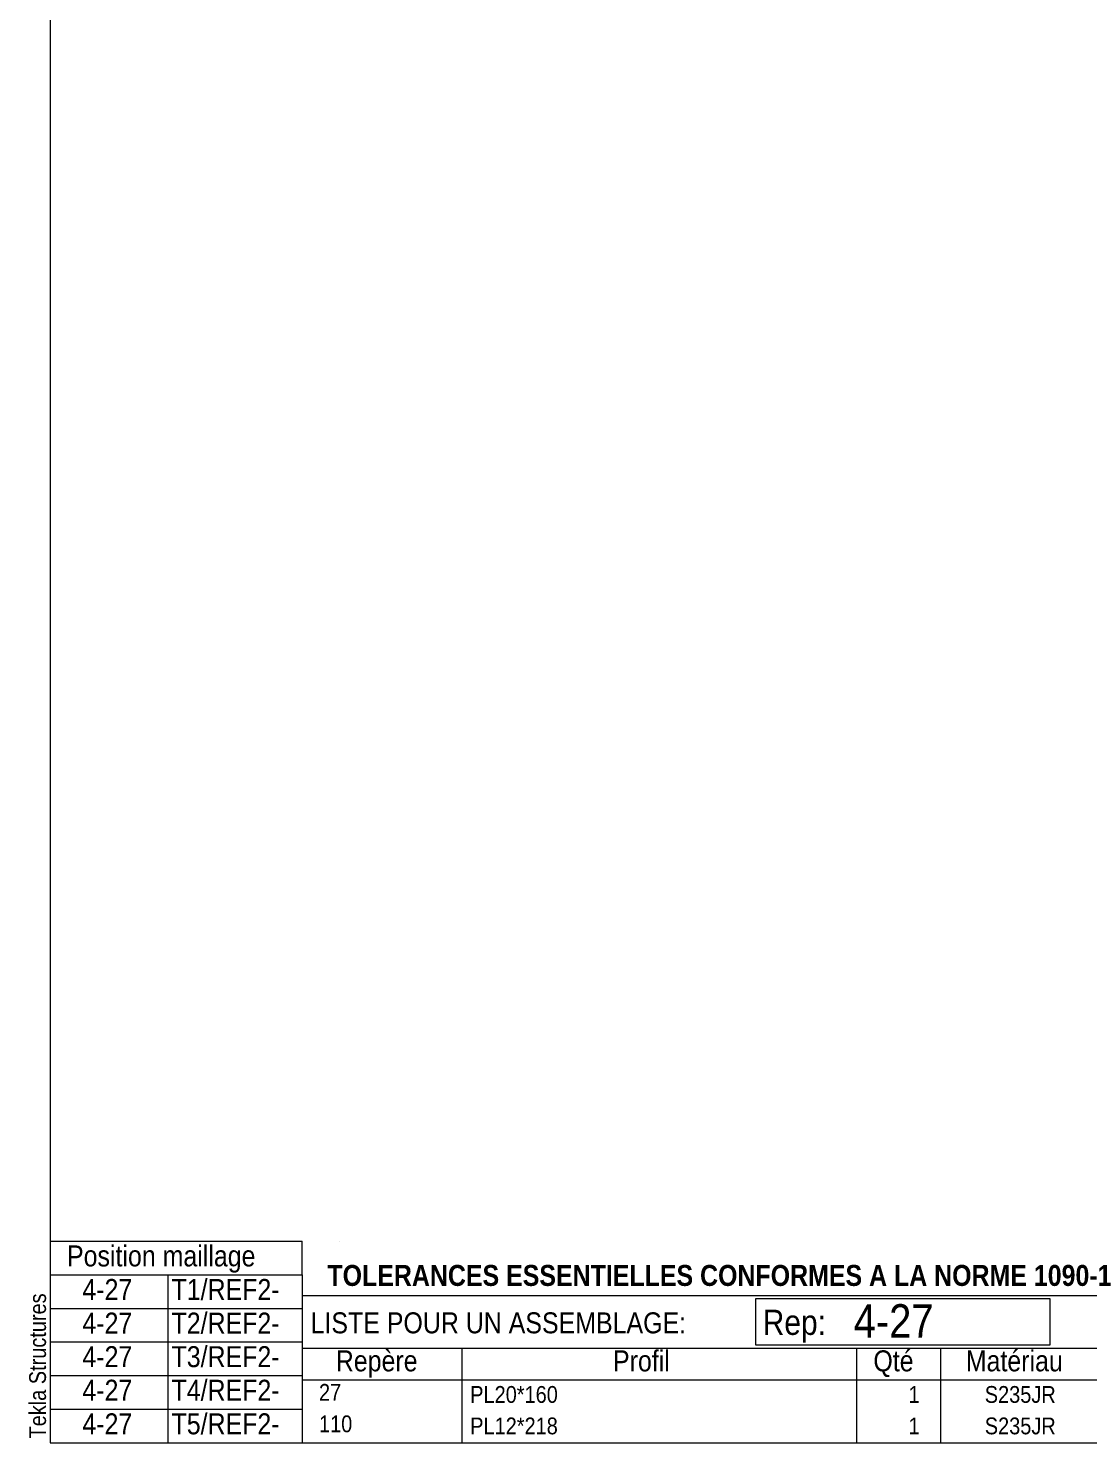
# Model space of a CAD drawing. Header units: millimetres. Extents: x 2 to 410, y 5 to 282.
# Drawn here: x 2.4 to 128.6, y 5 to 173.5 of the extents above; entities that cross this region are included whole.
import ezdxf

# ---------------------------------------------------------------- set-up
doc = ezdxf.new("R2010")
doc.units = ezdxf.units.MM
doc.layers.add('Autre type objet', color=1, linetype='Continuous', lineweight=0)
doc.layers.add('Feuille dessin', color=5, linetype='Continuous', lineweight=0)
doc.styles.add('ARIAL', font='ARIAL.TTF')
doc.styles.add('ARIAL_BOLD', font='ARIALBD.TTF')
doc.styles.add('ARIAL_NARROW', font='ARIAL.TTF')

# ---------------------------------------------------------------- blocks, each defined once
blk = doc.blocks.new('*A9')
at = {"layer": 'Feuille dessin', "linetype": 'Continuous', "lineweight": 0}
for p, q in [((5, 282), (5, 5)), ((5, 5), (405, 5))]:
    blk.add_line(p, q, dxfattribs=at)
at = {"layer": 'Feuille dessin', "style": 'ARIAL', "width": 0.85}
blk.add_text('Tekla Structures', height=2, rotation=90, dxfattribs=at).set_placement((4.5, 5.5))
blk = doc.blocks.new('*A12')
at = {"layer": 'Autre type objet', "linetype": 'Continuous', "lineweight": 0}
for p, q in [((35, 22.526986), (220, 22.526986)), ((35.000031, 22.526887), (35, 12.5)), ((89, 22.192397), (124, 22.192397)), ((89, 16.624117), (89, 22.192397)), ((124, 22.192397), (124, 16.624117)), ((177.006307, 22.526553), (177, 12.5)), ((197.000069, 22.525594), (197, 12.5)), ((219.999994, 22.526914), (220, 12.5)), ((35, 16.25), (220, 16.25)), ((54, 16.25), (54, 12.5)), ((124, 16.624117), (89, 16.624117)), ((101, 16.25), (101, 12.5)), ((111, 16.25), (111, 12.5)), ((130, 16.25), (130, 12.5)), ((159, 16.25), (159, 12.5)), ((35, 12.5), (220, 12.5)), ((35, 12.5), (35, 8.75)), ((54, 12.5), (54, 8.75)), ((101, 12.5), (101, 8.75)), ((111, 12.5), (111, 8.75)), ((130, 12.5), (130, 8.75)), ((159, 12.5), (159, 8.75)), ((177, 12.5), (177, 8.75)), ((197, 12.5), (197, 8.75)), ((220, 12.5), (220, 8.75)), ((35, 8.75), (35, 5)), ((54, 8.75), (54, 5)), ((101, 8.75), (101, 5)), ((111, 8.75), (111, 5)), ((130, 8.75), (130, 5)), ((159, 8.75), (159, 5)), ((177, 8.75), (177, 5)), ((197, 8.75), (197, 5)), ((220, 8.75), (220, 5))]:
    blk.add_line(p, q, dxfattribs=at)
at = {"layer": 'Autre type objet', "width": 0.85}
for s, height, style, p in [('TOLERANCES ESSENTIELLES CONFORMES A LA NORME 1090-1', 2.5, 'ARIAL_BOLD', (38, 23.677143)), ('LISTE POUR UN ASSEMBLAGE:', 2.5, 'ARIAL', (36, 18.028635)), ('Rep:', 3, 'ARIAL_NARROW', (89.824804, 17.841901)), ('4-27', 4, 'ARIAL', (100.65625, 17.5)), ('Qtité:', 3, 'ARIAL', (131.03794, 17.899058)), ('5', 3.5, 'ARIAL', (140.83694, 17.899058)), ('0.2', 3.5, 'ARIAL', (183.758911, 17.5)), ('9.7', 3.5, 'ARIAL', (205.926147, 17.5)), ('Repère', 2.5, 'ARIAL', (39, 13.5)), ('Profil', 2.5, 'ARIAL', (72, 13.5)), ('Qté', 2.5, 'ARIAL', (103, 13.5)), ('Matériau', 2.5, 'ARIAL', (114, 13.5)), ('Revêtement', 2.5, 'ARIAL', (134, 13.5)), ('Longueur', 2.5, 'ARIAL', (161, 13.5)), ('Peinture', 2.5, 'ARIAL', (180, 13.5)), ('Poids', 2.5, 'ARIAL', (204, 13.5)), ('27', 2, 'ARIAL', (37, 10)), ('6.0', 2, 'ARIAL', (209.629883, 10)), ('PL20*160', 2, 'ARIAL', (55, 9.75)), ('1', 2, 'ARIAL', (107.186523, 9.75)), ('S235JR', 2, 'ARIAL', (116.259277, 9.75)), ('PEINTURE', 2, 'ARIAL', (137.896973, 9.75)), ('240', 2, 'ARIAL', (167.553711, 9.75)), ('0.1', 2, 'ARIAL', (187.295898, 9.75)), ('110', 2, 'ARIAL', (37, 6.25)), ('PL12*218', 2, 'ARIAL', (55, 6)), ('1', 2, 'ARIAL', (107.186523, 6)), ('S235JR', 2, 'ARIAL', (116.259277, 6)), ('247', 2, 'ARIAL', (167.553711, 6)), ('0.1', 2, 'ARIAL', (187.295898, 6)), ('3.7', 2, 'ARIAL', (209.629883, 6.25))]:
    blk.add_text(s, height=height, dxfattribs=dict(at, style=style)).set_placement(p)
blk = doc.blocks.new('*A14')
at = {"layer": 'Autre type objet', "linetype": 'Continuous', "lineweight": 0}
for p, q in [((5, 29), (5, 25)), ((5, 29), (35, 29)), ((35, 25), (35, 29)), ((39.5, 29), (39.5, 29)), ((5, 25), (35, 25)), ((5, 25), (5, 21)), ((19, 25), (19, 21)), ((35, 25), (35, 21)), ((5, 21), (35, 21)), ((5, 21), (5, 17)), ((19, 21), (19, 17)), ((35, 21), (35, 17)), ((5, 17), (35, 17)), ((5, 17), (5, 13)), ((19, 17), (19, 13)), ((35, 17), (35, 13)), ((5, 13), (35, 13)), ((5, 13), (5, 9)), ((19, 13), (19, 9)), ((35, 13), (35, 9)), ((5, 9), (35, 9)), ((5, 9), (5, 5)), ((19, 9), (19, 5)), ((35, 9), (35, 5)), ((5, 5), (35, 5))]:
    blk.add_line(p, q, dxfattribs=at)
at = {"layer": 'Autre type objet', "style": 'ARIAL', "width": 0.85}
for s, p in [('Position maillage', (7, 26)), ('4-27', (8.83374, 22)), ('T1/REF2-', (19.445801, 22)), ('4-27', (8.83374, 18)), ('T2/REF2-', (19.445801, 18)), ('4-27', (8.83374, 14)), ('T3/REF2-', (19.445801, 14)), ('4-27', (8.83374, 10)), ('T4/REF2-', (19.445801, 10)), ('4-27', (8.83374, 6)), ('T5/REF2-', (19.445801, 6))]:
    blk.add_text(s, height=2.5, dxfattribs=at).set_placement(p)

msp = doc.modelspace()

# ---------------------------------------------------------------- block references
at = {"lineweight": 0}
for name in ['*A9', '*A14', '*A12']:
    msp.add_blockref(name, (0, 0), dxfattribs=at)

doc.saveas('drawing.dxf')
